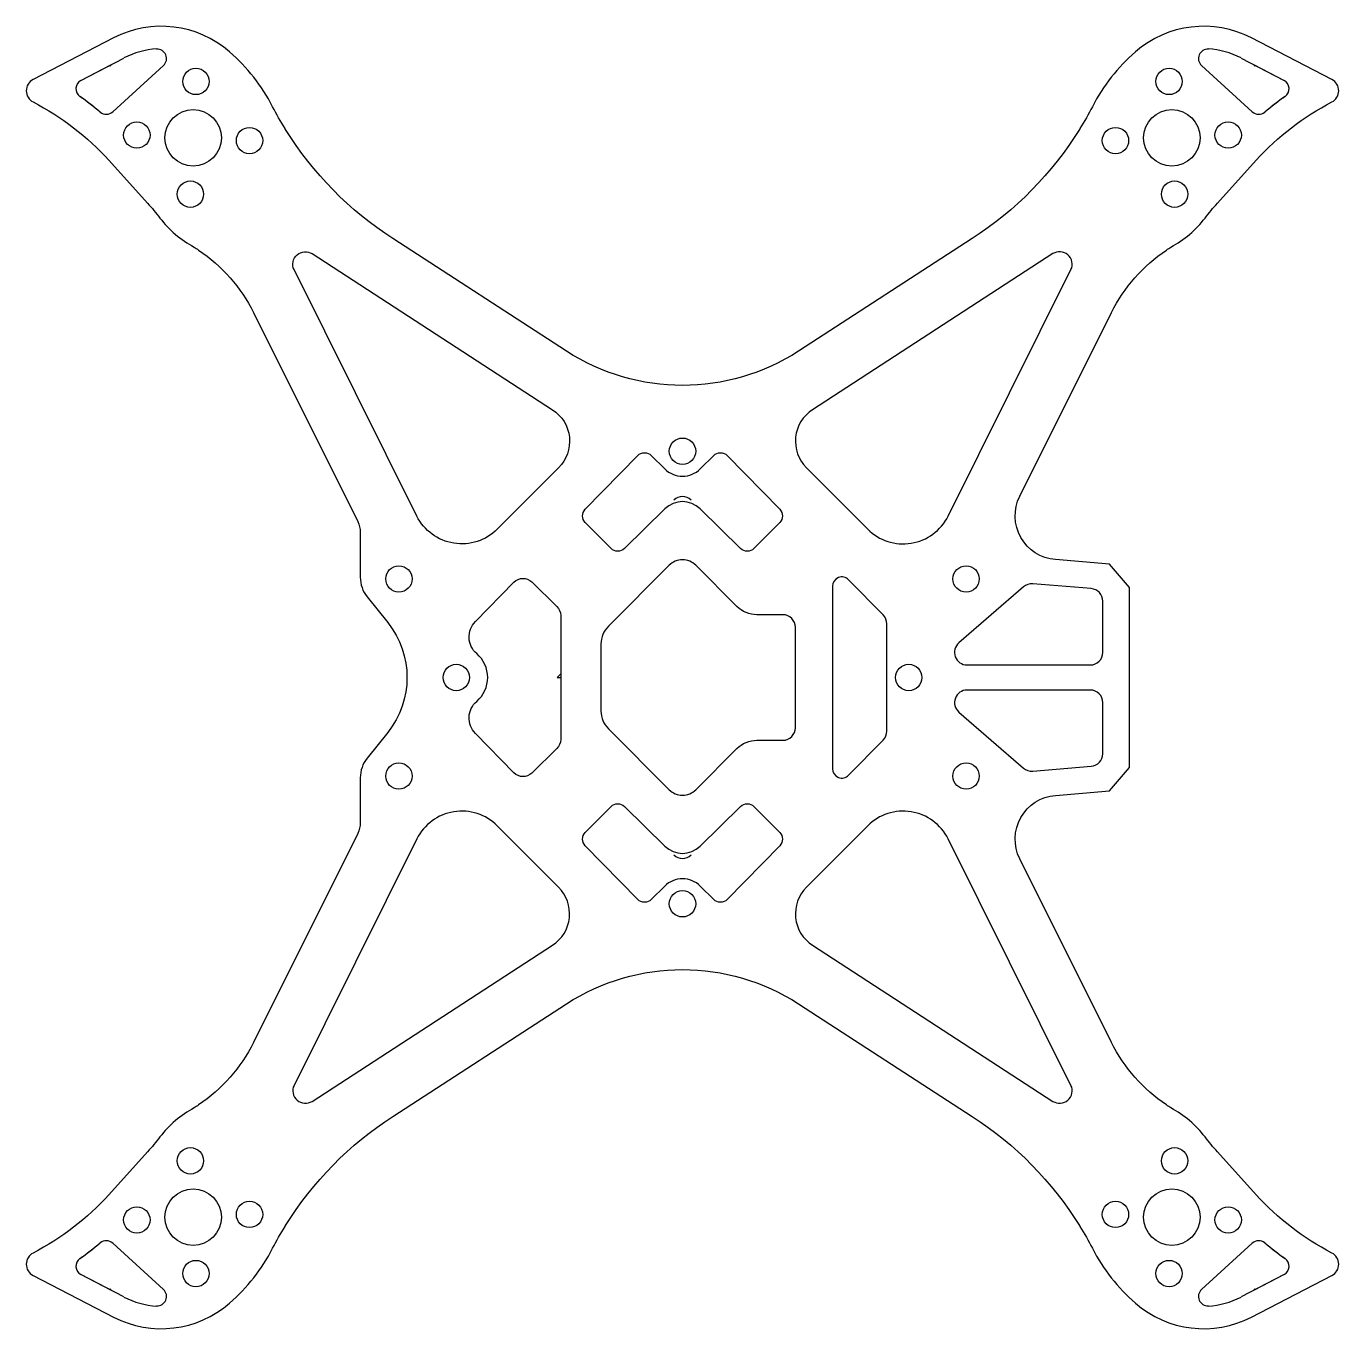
# Model space of a CAD drawing. Header units: millimetres. Extents: x -52 to 52, y -52 to 52.
import ezdxf

# ---------------------------------------------------------------- set-up
doc = ezdxf.new("R2010")
doc.units = ezdxf.units.MM
doc.layers.get('0').update_dxf_attribs({"linetype": 'CONTINUOUS'})

msp = doc.modelspace()

# ---------------------------------------------------------------- linework, layer by layer
for p, q in [((-47.95, 47.58), (-44.52, 49.35)), ((44.52, 49.35), (47.95, 47.58)), ((-47.95, 47.58), (-45.56, 48.82)), ((-41.36, 48.77), (-45.41, 45.07)), ((45.41, 45.07), (41.36, 48.77)), ((45.56, 48.82), (47.95, 47.58)), ((-9.71, 0.29), (-9.71, 0)), ((-45.41, -45.07), (-41.36, -48.77)), ((41.36, -48.77), (45.41, -45.07)), ((-45.56, -48.82), (-47.95, -47.58)), ((-44.52, -49.35), (-47.95, -47.58)), ((47.95, -47.58), (44.52, -49.35)), ((47.95, -47.58), (45.56, -48.82))]:
    msp.add_line(p, q)
for points in [[(-32.67, 45.48, 0.094825), (-36.1, 49.85, 0.307846), (-45.35, 50.96), (-51.76, 47.64, 0.608266), (-51.76, 45.86, -0.089624), (-45.72, 41.21), (-42.63, 37.79, -0.020891), (-41.65, 36.61, 0.108231), (-38.93, 34.3, 0.006388), (-38.57, 34.06, -0.129621), (-34.19, 29.08), (-25.88, 12.42, -0.111411), (-25.68, 11.57), (-25.68, 7.99, 0.170044), (-25.14, 6.43), (-23.49, 4.37, -0.350214), (-23.49, -4.37), (-25.14, -6.43, 0.170044), (-25.68, -7.99), (-25.68, -11.57, -0.111411), (-25.88, -12.42), (-34.19, -29.08, -0.129621), (-38.57, -34.06, 0.006388), (-38.93, -34.3, 0.108231), (-41.65, -36.61, -0.020891), (-42.63, -37.79), (-45.72, -41.21, -0.089624), (-51.76, -45.86, 0.608266), (-51.76, -47.64), (-45.35, -50.96, 0.307846), (-36.1, -49.85, 0.094825), (-32.67, -45.48, -0.021149), (-31.68, -43.73, 0.000998), (-31.64, -43.67, -0.110306), (-23.09, -34.97), (-9.24, -26, -0.295589), (9.24, -26), (23.09, -34.97, -0.110306), (31.64, -43.67, 0.000998), (31.68, -43.73, -0.021149), (32.67, -45.48, 0.094825), (36.1, -49.85, 0.307846), (45.35, -50.96), (51.76, -47.64, 0.608266), (51.76, -45.86, -0.089624), (45.72, -41.21), (42.63, -37.79, -0.020891), (41.65, -36.61, 0.108231), (38.93, -34.3, 0.006388), (38.57, -34.06, -0.129621), (34.19, -29.08), (26.88, -14.44, -0.530452), (29.72, -9.39), (34.03, -9.03), (35.63, -7.16), (35.63, 7.16), (34.03, 9.03), (29.72, 9.39, -0.530452), (26.88, 14.44), (34.19, 29.08, -0.129621), (38.57, 34.06, 0.006388), (38.93, 34.3, 0.108231), (41.65, 36.61, -0.020891), (42.63, 37.79), (45.72, 41.21, -0.089624), (51.76, 45.86, 0.608266), (51.76, 47.64), (45.35, 50.96, 0.307846), (36.1, 49.85, 0.094825), (32.67, 45.48, -0.021149), (31.68, 43.73, 0.000998), (31.64, 43.67, -0.110306), (23.09, 34.97), (9.24, 26, -0.295589), (-9.24, 26), (-23.09, 34.97, -0.110306), (-31.64, 43.67, 0.000998), (-31.68, 43.73, -0.021149)], [(-9.88, 16.71), (-14.76, 11.82, -0.512288), (-21.17, 12.86), (-30.96, 32.5, -0.751303), (-29.52, 33.77), (-10.36, 21.34, -0.477151)], [(14.76, 11.82, 0.512288), (21.17, 12.86), (30.96, 32.5, 0.751303), (29.52, 33.77), (10.36, 21.34, 0.477151), (9.88, 16.71)], [(4.63, 10.28), (1.4, 13.44, 0.407936), (-1.4, 13.44), (-4.63, 10.28, -0.411071), (-5.69, 10.28), (-7.75, 12.34, -0.411071), (-7.75, 13.4), (-3.56, 17.69, -0.417363), (-2.49, 17.69), (-1.41, 16.62, 0.414214), (1.41, 16.62), (2.49, 17.69, -0.417363), (3.56, 17.69), (7.75, 13.4, -0.411071), (7.75, 12.34), (5.69, 10.28, -0.411071)], [(8, -5, 0.414214), (9, -4), (9, 4, 0.414214), (8, 5), (5.93, 5, -0.198912), (4.34, 5.66), (1.06, 8.94, 0.414214), (-1.06, 8.94), (-5.91, 4.09, 0.198912), (-6.5, 2.67), (-6.5, -2.67, 0.198912), (-5.91, -4.09), (-1.06, -8.94, 0.414214), (1.06, -8.94), (4.34, -5.66, -0.198912), (5.93, -5)], [(-9.71, 0.29), (-10, 0), (-9.71, 0), (-9.71, -4.94, -0.201705), (-10.02, -5.66), (-12.02, -7.61, -0.414214), (-13.43, -7.6), (-16.51, -4.45, -0.433521), (-16.4, -1.9, 0.459593), (-16.4, 1.9, -0.433521), (-16.51, 4.45), (-13.43, 7.6, -0.414214), (-12.02, 7.61), (-10.02, 5.66, -0.201705), (-9.71, 4.94)], [(16.28, 4.28, 0.196123), (16, 4.98), (13.24, 7.79, 0.672069), (11.96, 7.27), (11.96, -7.27, 0.672069), (13.24, -7.79), (16, -4.98, 0.196123), (16.28, -4.28)], [(33.5, 6.08, 0.390066), (32.58, 7.08), (27.92, 7.47, 0.201982), (27.18, 7.22), (22.03, 2.76, 0.694289), (22.68, 1), (32.5, 1, 0.414214), (33.5, 2)], [(22.68, -1, 0.694289), (22.03, -2.75), (27.18, -7.22, 0.201982), (27.92, -7.46), (32.58, -7.07, 0.390066), (33.5, -6.08), (33.5, -2, 0.414214), (32.5, -1)], [(-4.63, -10.28), (-1.4, -13.44, 0.407936), (1.4, -13.44), (4.63, -10.28, -0.411071), (5.69, -10.28), (7.75, -12.34, -0.411071), (7.75, -13.4), (3.56, -17.69, -0.417363), (2.49, -17.69), (1.41, -16.62, 0.414214), (-1.41, -16.62), (-2.49, -17.69, -0.417363), (-3.56, -17.69), (-7.75, -13.4, -0.411071), (-7.75, -12.34), (-5.69, -10.28, -0.411071)], [(-14.76, -11.82, 0.512288), (-21.17, -12.86), (-30.96, -32.5, 0.751303), (-29.52, -33.77), (-10.36, -21.34, 0.477151), (-9.88, -16.71)], [(21.17, -12.86, 0.512288), (14.76, -11.82), (9.88, -16.71, 0.477151), (10.36, -21.34), (29.52, -33.77, 0.751303), (30.96, -32.5)]]:
    msp.add_lwpolyline(points, format="xyb", close=True)
for centre, radius in [((-38.78, 47.49), 1.05), ((38.78, 47.49), 1.05), ((-39, 43), 2.25), ((39, 43), 2.25), ((-43.49, 43.22), 1.05), ((43.49, 43.22), 1.05), ((-34.51, 42.78), 1.05), ((34.51, 42.78), 1.05), ((-39.22, 38.51), 1.05), ((39.22, 38.51), 1.05), ((0, 18.03), 1.05), ((-22.6, 7.85), 1.05), ((22.6, 7.85), 1.05), ((-18.03, 0), 1.05), ((18.03, 0), 1.05), ((-22.6, -7.85), 1.05), ((22.6, -7.85), 1.05), ((0, -18.03), 1.05), ((-39.22, -38.51), 1.05), ((39.22, -38.51), 1.05), ((-39, -43), 2.25), ((39, -43), 2.25), ((-34.51, -42.78), 1.05), ((34.51, -42.78), 1.05), ((-43.49, -43.22), 1.05), ((43.49, -43.22), 1.05), ((-38.78, -47.49), 1.05), ((38.78, -47.49), 1.05)]:
    msp.add_circle(centre, radius)
for centre, radius, start, end in [((-41.54, 43.61), 6.48, 93.2366, 117.3802), ((-41.87, 49.32), 0.75, -47.6298, 93.2366), ((41.87, 49.32), 0.75, 86.7634, 227.6298), ((41.54, 43.61), 6.48, 62.6198, 86.7634), ((-43.3, 47.75), 2.5, 154.6412, 158.024), ((43.3, 47.75), 2.5, 21.976, 25.3588), ((-47.6, 46.91), 0.75, 117.3802, 235.0874), ((47.6, 46.91), 0.75, -55.0874, 62.6198), ((-61.63, 26.82), 23.75, 51.7263, 55.0874), ((-61.63, 26.82), 23.75, 50.1264, 55.0874), ((61.63, 26.82), 23.75, 124.9126, 129.8736), ((61.63, 26.82), 23.75, 124.9126, 128.2737), ((-45.92, 45.63), 0.75, 230.1264, 312.3702), ((45.92, 45.63), 0.75, 227.6298, 309.8736), ((0, 13.41), 1, 45.6154, 134.3846), ((0, -13.41), 1, 225.6154, 314.3846), ((-45.92, -45.63), 0.75, 47.6298, 129.8736), ((45.92, -45.63), 0.75, 50.1264, 132.3702), ((-61.63, -26.82), 23.75, 304.9126, 309.8736), ((-61.63, -26.82), 23.75, 304.9126, 308.2737), ((61.63, -26.82), 23.75, 230.1264, 235.0874), ((61.63, -26.82), 23.75, 231.7263, 235.0874), ((-47.6, -46.91), 0.75, 124.9126, 242.6198), ((47.6, -46.91), 0.75, -62.6198, 55.0874), ((-43.3, -47.75), 2.5, 201.976, 205.3588), ((-41.87, -49.32), 0.75, -93.2366, 47.6298), ((41.87, -49.32), 0.75, 132.3702, 273.2366), ((43.3, -47.75), 2.5, 334.6412, 338.024), ((-41.54, -43.61), 6.48, 242.6198, 266.7634), ((41.54, -43.61), 6.48, 273.2366, 297.3802)]:
    msp.add_arc(centre, radius, start, end)

doc.saveas('drawing.dxf')
